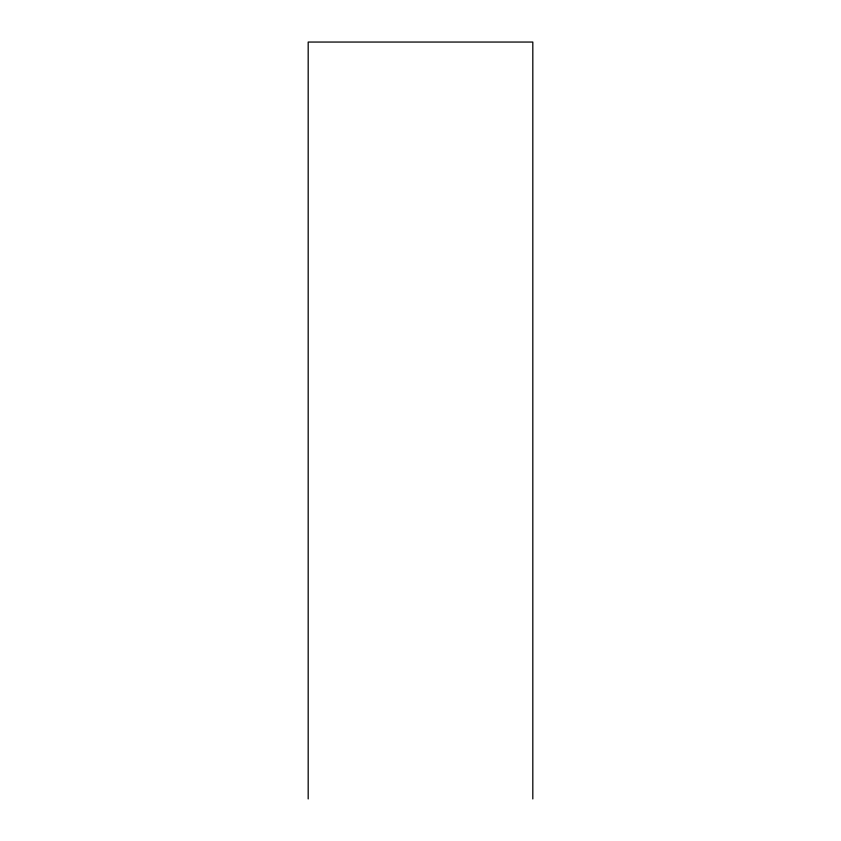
<?xml version="1.0" encoding="UTF-8"?>
<svg xmlns="http://www.w3.org/2000/svg" width="841" height="841" viewBox="0 0 841 841"><rect width="100%" height="100%" fill="white"/><g stroke="black" fill="none" stroke-linecap="round" stroke-linejoin="round"><path stroke-width="1.26" d="M532.816 798.95L532.816 42.05L308.184 42.05L308.184 798.95"/></g></svg>
